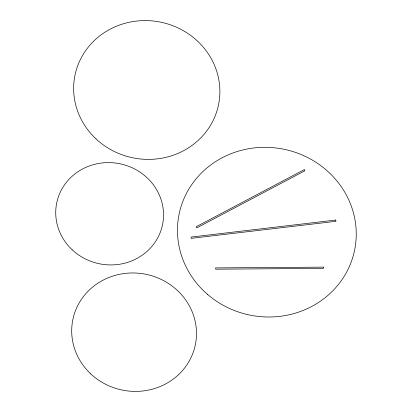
<?xml version="1.0" encoding="UTF-8"?>
<svg xmlns="http://www.w3.org/2000/svg" width="412" height="412" viewBox="0 0 412 412"><rect width="100%" height="100%" fill="white"/><g stroke="black" fill="none" stroke-linecap="round" stroke-linejoin="round"><path stroke-width="0.62" d="M304.2 169.667L196.194 226.739L196.864 227.857L304.875 170.784L304.2 169.667M335.759 220.049L191.039 237.075L191.235 238.337L335.955 221.311L335.759 220.049M323.363 267.131L215.6 267.908L215.636 269.18L323.399 268.408L323.363 267.131M207.37 294.245A89.584 84.651 11.4 0 0 354.387 251.212A89.584 84.651 11.4 0 0 238.811 151.034A89.584 84.651 11.4 0 0 207.37 294.245M72.203 249.801A54.018 51.047 11.4 0 0 161.942 227.203A54.018 51.047 11.4 0 0 94.745 164.295A54.018 51.047 11.4 0 0 72.203 249.801M95.991 138.875A73.279 69.247 11.4 0 0 217.721 108.222A73.279 69.247 11.4 0 0 126.566 22.881A73.279 69.247 11.4 0 0 95.991 138.875M90.779 373.9A62.531 59.086 11.4 0 0 194.649 347.743A62.531 59.086 11.4 0 0 116.869 274.917A62.531 59.086 11.4 0 0 90.779 373.9"/></g></svg>
